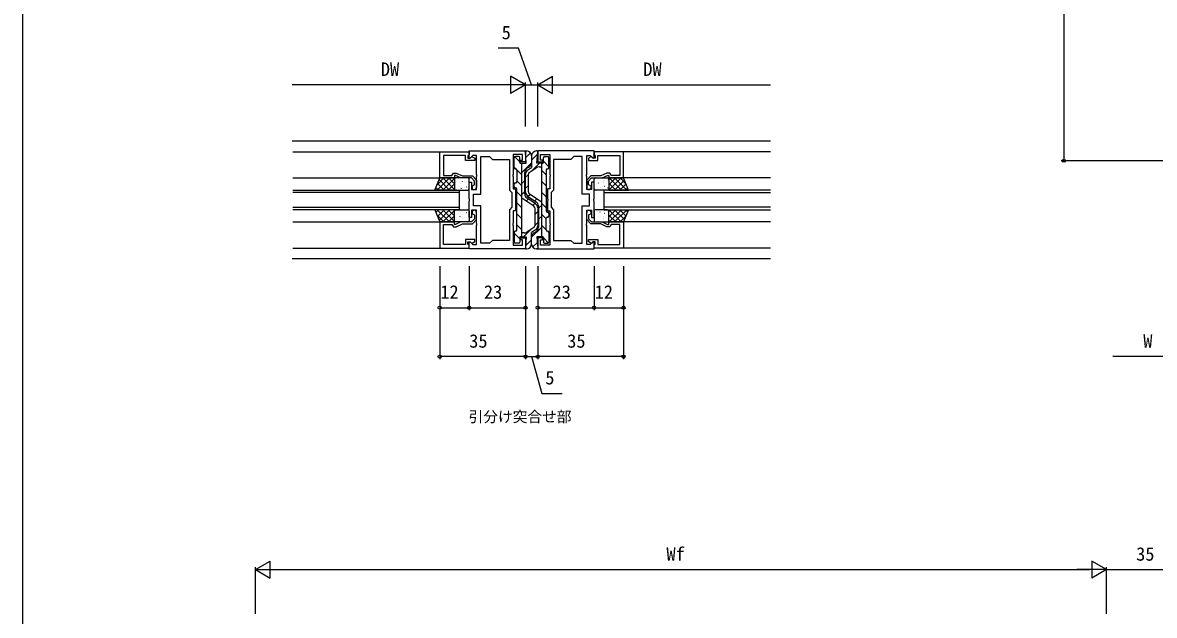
# Model space of a CAD drawing. Units: millimetres, scale not verified. Extents: x -437 to 438, y -681 to 679.
# Drawn here: x -436.7 to 25.3, y -395.9 to -153.8 of the extents above; entities that cross this region are included whole.
import ezdxf
from ezdxf.enums import TextEntityAlignment as Align

# ---------------------------------------------------------------- set-up
doc = ezdxf.new("R2010")
doc.units = ezdxf.units.MM
doc.header["$LTSCALE"] = 4
for name, color, linetype in [('0-1_USER1', 3, 'Continuous'), ('0-2_YKK_11', 7, 'Continuous'), ('0-3_YKK_12', 2, 'Continuous'), ('0-4_YKK_13', 4, 'Continuous'), ('0-6_YKK_D', 6, 'Continuous'), ('0-7_YKK_ZWAK', 7, 'Continuous')]:
    doc.layers.add(name, color=color, linetype=linetype)
doc.styles.add('ＭＳ ゴシック', font='')
doc.styles.get('ＭＳ ゴシック').set_extended_font_data('MS Gothic')

msp = doc.modelspace()

# ---------------------------------------------------------------- linework, layer by layer
at = {"layer": '0-2_YKK_11'}
for points in [[(-266.446, -206.499), (-254.446, -206.499), (-254.446, -207.699), (-254.746, -207.999), (-254.946, -208.199), (-254.946, -209.099), (-253.996, -209.099), (-253.496, -208.599), (-253.185, -208.599), (-252.146, -209.199), (-252.146, -210.099), (-255.946, -210.099), (-255.946, -207.999), (-264.946, -207.999), (-264.946, -216.199), (-261.446, -216.199), (-260.868, -215.199), (-259.724, -215.199), (-257.15, -216.399), (-253.095, -216.399), (-251.446, -218.186), (-251.446, -221.099)], [(-252.496, -220.212), (-252.246, -219.916), (-252.246, -218.499), (-253.446, -217.199), (-257.801, -217.199), (-259.946, -216.199), (-260.446, -216.199), (-260.446, -217.199), (-266.446, -217.199), (-266.446, -206.499)], [(-254.446, -206.199), (-231.446, -206.199), (-231.446, -210.699), (-233.446, -210.699), (-233.446, -209.899), (-232.646, -209.899), (-232.646, -207.699), (-236.446, -207.699), (-236.446, -215.741), (-236.566, -215.924), (-236.566, -216.474), (-236.446, -216.657), (-236.446, -221.699), (-235.446, -221.699), (-235.446, -225.741), (-235.566, -225.924), (-235.566, -226.474), (-235.446, -226.657), (-235.446, -230.699), (-236.446, -230.699), (-236.446, -235.741), (-236.566, -235.924), (-236.566, -236.474), (-236.446, -236.657), (-236.446, -244.699), (-232.646, -244.699), (-232.646, -242.499), (-233.446, -242.499), (-233.446, -241.699), (-231.446, -241.699), (-231.446, -246.199), (-254.446, -246.199), (-254.446, -243.399), (-254.075, -243.245), (-252.921, -244.399), (-251.446, -244.399), (-251.446, -236.657), (-251.326, -236.474), (-251.326, -235.924), (-251.446, -235.741)], [(-251.446, -235.741), (-251.446, -230.399), (-253.446, -230.399), (-253.446, -233.399), (-254.446, -233.399), (-254.446, -226.657), (-254.326, -226.474), (-254.326, -225.924), (-254.446, -225.741), (-254.446, -218.999), (-253.446, -218.999), (-253.446, -221.999), (-251.446, -221.999), (-251.446, -216.657), (-251.326, -216.474), (-251.326, -215.924), (-251.446, -215.741), (-251.446, -207.999), (-252.921, -207.999), (-254.075, -209.153), (-254.446, -208.999), (-254.446, -206.199)], [(-203.446, -206.199), (-226.446, -206.199), (-226.446, -210.699), (-224.446, -210.699), (-224.446, -209.899), (-225.246, -209.899), (-225.246, -207.699), (-221.446, -207.699), (-221.446, -215.741), (-221.326, -215.924), (-221.326, -216.474), (-221.446, -216.657), (-221.446, -221.699), (-222.446, -221.699), (-222.446, -225.741), (-222.326, -225.924), (-222.326, -226.474), (-222.446, -226.657), (-222.446, -230.699), (-221.446, -230.699), (-221.446, -235.741), (-221.326, -235.924), (-221.326, -236.474), (-221.446, -236.657), (-221.446, -244.699), (-225.246, -244.699), (-225.246, -242.499), (-224.446, -242.499), (-224.446, -241.699), (-226.446, -241.699), (-226.446, -246.199), (-203.446, -246.199), (-203.446, -243.399), (-203.816, -243.245), (-204.97, -244.399), (-206.446, -244.399), (-206.446, -236.657), (-206.566, -236.474), (-206.566, -235.924), (-206.446, -235.741)], [(-206.446, -235.741), (-206.446, -230.399), (-204.446, -230.399), (-204.446, -233.399), (-203.446, -233.399), (-203.446, -226.657), (-203.566, -226.474), (-203.566, -225.924), (-203.446, -225.741), (-203.446, -218.999), (-204.446, -218.999), (-204.446, -221.999), (-206.446, -221.999), (-206.446, -216.657), (-206.566, -216.474), (-206.566, -215.924), (-206.446, -215.741), (-206.446, -207.999), (-204.97, -207.999), (-203.816, -209.153), (-203.446, -208.999), (-203.446, -206.199)], [(-191.446, -206.499), (-203.446, -206.499), (-203.446, -207.699), (-203.146, -207.999), (-202.946, -208.199), (-202.946, -209.099), (-203.896, -209.099), (-204.396, -208.599), (-204.706, -208.599), (-205.746, -209.199), (-205.746, -210.099), (-201.946, -210.099), (-201.946, -207.999), (-192.946, -207.999), (-192.946, -216.199), (-196.446, -216.199), (-197.023, -215.199), (-198.167, -215.199), (-200.741, -216.399), (-204.796, -216.399), (-206.446, -218.186), (-206.446, -221.099)], [(-205.396, -220.212), (-205.646, -219.916), (-205.646, -218.499), (-204.446, -217.199), (-200.09, -217.199), (-197.946, -216.199), (-197.446, -216.199), (-197.446, -217.199), (-191.446, -217.199), (-191.446, -206.499)], [(-266.446, -245.899), (-254.446, -245.899), (-254.446, -244.699), (-254.746, -244.399), (-254.946, -244.199), (-254.946, -243.299), (-253.996, -243.299), (-253.496, -243.799), (-253.185, -243.799), (-252.146, -243.199), (-252.146, -242.299), (-255.946, -242.299), (-255.946, -244.399), (-264.946, -244.399), (-264.946, -236.199), (-261.446, -236.199), (-260.868, -237.199), (-259.724, -237.199), (-257.15, -235.999), (-253.095, -235.999), (-251.446, -234.212), (-251.446, -231.299)], [(-252.496, -232.186), (-252.246, -232.482), (-252.246, -233.899), (-253.446, -235.199), (-257.801, -235.199), (-259.946, -236.199), (-260.446, -236.199), (-260.446, -235.199), (-266.446, -235.199), (-266.446, -245.899)], [(-191.446, -245.899), (-203.446, -245.899), (-203.446, -244.699), (-203.146, -244.399), (-202.946, -244.199), (-202.946, -243.299), (-203.896, -243.299), (-204.396, -243.799), (-204.706, -243.799), (-205.746, -243.199), (-205.746, -242.299), (-201.946, -242.299), (-201.946, -244.399), (-192.946, -244.399), (-192.946, -236.199), (-196.446, -236.199), (-197.023, -237.199), (-198.167, -237.199), (-200.741, -235.999), (-204.796, -235.999), (-206.446, -234.212), (-206.446, -231.299)], [(-205.396, -232.186), (-205.646, -232.482), (-205.646, -233.899), (-204.446, -235.199), (-200.09, -235.199), (-197.946, -236.199), (-197.446, -236.199), (-197.446, -235.199), (-191.446, -235.199), (-191.446, -245.899)]]:
    msp.add_lwpolyline(points, dxfattribs=at)
for points in [[(-249.646, -243.899), (-249.646, -228.599), (-252.646, -228.599), (-252.646, -223.799), (-249.646, -223.799), (-249.646, -208.499), (-246.146, -208.499), (-244.946, -209.699), (-237.946, -209.699), (-237.946, -222.199), (-236.946, -223.199), (-236.946, -229.199), (-237.946, -230.199), (-237.946, -242.699), (-244.946, -242.699), (-246.146, -243.899)], [(-208.246, -243.899), (-208.246, -228.599), (-205.246, -228.599), (-205.246, -223.799), (-208.246, -223.799), (-208.246, -208.499), (-211.746, -208.499), (-212.946, -209.699), (-219.946, -209.699), (-219.946, -222.199), (-220.946, -223.199), (-220.946, -229.199), (-219.946, -230.199), (-219.946, -242.699), (-212.946, -242.699), (-211.746, -243.899)]]:
    msp.add_lwpolyline(points, close=True, dxfattribs=at)
for centre, start, end in [((-252.346, -221.099), 99.59406, 0), ((-205.546, -221.099), 180, 80.40594), ((-252.346, -231.299), 360, 260.40594), ((-205.546, -231.299), 279.59406, 180)]:
    msp.add_arc(centre, 0.9, start, end, dxfattribs=at)
at = {"layer": '0-3_YKK_12'}
for p, q in [((-131.446, -202.199), (-326.7, -202.199)), ((-326.446, -206.499), (-254.446, -206.499)), ((-131.446, -206.499), (-203.446, -206.499)), ((-326.446, -217.199), (-266.446, -217.199)), ((-131.446, -217.199), (-191.446, -217.199)), ((-326.446, -222.199), (-258.446, -222.199)), ((-258.446, -223.199), (-326.446, -223.199)), ((-258.446, -222.199), (-258.446, -230.199)), ((-131.446, -222.199), (-199.446, -222.199)), ((-199.446, -222.199), (-199.446, -230.199)), ((-199.446, -223.199), (-131.446, -223.199)), ((-326.446, -229.199), (-258.446, -229.199)), ((-258.446, -230.199), (-326.446, -230.199)), ((-131.446, -229.199), (-199.446, -229.199)), ((-199.446, -230.199), (-131.446, -230.199)), ((-326.446, -235.199), (-266.446, -235.199)), ((-131.446, -235.199), (-191.446, -235.199)), ((-326.446, -245.899), (-254.446, -245.899)), ((-131.446, -245.899), (-203.446, -245.899)), ((-131.446, -245.9), (-139.954, -245.899)), ((-131.446, -250.199), (-326.7, -250.199))]:
    msp.add_line(p, q, dxfattribs=at)
at = {"layer": '0-4_YKK_13'}
for p, q in [((-231.295, -208.868), (-229.381, -206.954)), ((-231.146, -206.199), (-230.946, -206.199)), ((-226.51, -207.523), (-228.945, -209.958)), ((-226.745, -206.199), (-226.945, -206.199)), ((-226.745, -211.199), (-226.446, -206.518)), ((-236.045, -212.999), (-236.045, -208.999)), ((-235.821, -208.582), (-233.745, -210.657)), ((-234.245, -208.499), (-235.545, -208.499)), ((-233.745, -210.899), (-233.745, -208.999)), ((-233.203, -211.199), (-232.945, -211.457)), ((-232.945, -215.009), (-228.946, -211.009)), ((-232.945, -241.199), (-232.945, -211.199)), ((-228.946, -208.199), (-228.946, -211.042)), ((-228.945, -208.199), (-228.945, -212.899)), ((-225.696, -211.199), (-228.638, -214.142)), ((-224.445, -211.199), (-226.745, -211.199)), ((-224.945, -211.199), (-224.945, -241.199)), ((-224.145, -210.899), (-224.145, -208.999)), ((-221.845, -212.61), (-224.145, -210.31)), ((-223.645, -208.499), (-222.345, -208.499)), ((-221.845, -212.999), (-221.845, -208.999)), ((-236.045, -212.847), (-235.391, -213.502)), ((-235.445, -213.499), (-235.545, -213.499)), ((-234.949, -213.944), (-232.945, -215.947)), ((-234.945, -213.999), (-234.945, -218.699)), ((-231.745, -223.743), (-231.745, -214.963)), ((-231.445, -222.937), (-231.445, -215.656)), ((-230.245, -215.748), (-231.445, -216.948)), ((-229.953, -212.778), (-230.738, -213.226)), ((-230.568, -214.001), (-228.945, -212.899)), ((-230.245, -222.941), (-230.245, -215.658)), ((-229.895, -214.996), (-227.026, -213.045)), ((-225.901, -212.699), (-224.945, -212.699)), ((-222.945, -216), (-224.945, -214)), ((-222.945, -213.999), (-222.945, -230.699)), ((-222.445, -213.499), (-222.345, -213.499)), ((-266.875, -222.199), (-267.997, -221.077)), ((-264.707, -217.199), (-267.604, -220.096)), ((-262.462, -217.199), (-267.462, -222.199)), ((-264.63, -222.199), (-267.355, -219.474)), ((-262.385, -222.199), (-266.714, -217.87)), ((-260.446, -217.427), (-265.217, -222.199)), ((-260.446, -221.893), (-265.14, -217.199)), ((-260.446, -219.672), (-262.972, -222.199)), ((-260.446, -219.648), (-262.895, -217.199)), ((-260.446, -217.403), (-260.65, -217.199)), ((-260.446, -217.699), (-260.446, -221.699)), ((-260.252, -220.121), (-260.276, -220.165)), ((-254.946, -217.199), (-259.946, -217.199)), ((-259.864, -219.011), (-259.871, -219.017)), ((-258.795, -217.453), (-258.819, -217.497)), ((-258.142, -221.064), (-258.149, -221.07)), ((-258.061, -219.478), (-258.085, -219.522)), ((-257.628, -221.554), (-257.652, -221.598)), ((-257.226, -218.561), (-257.314, -218.608)), ((-256.171, -218.887), (-256.195, -218.93)), ((-255.676, -218.855), (-255.684, -218.862)), ((-255.437, -220.911), (-255.461, -220.955)), ((-254.446, -221.699), (-254.446, -217.699)), ((-236.046, -220.699), (-236.046, -219.699)), ((-235.446, -219.199), (-235.546, -219.199)), ((-235.546, -221.199), (-235.445, -221.199)), ((-234.945, -218.437), (-232.945, -220.437)), ((-234.945, -238.399), (-234.945, -221.699)), ((-232.945, -219.499), (-231.745, -218.299)), ((-230.245, -220.238), (-231.445, -221.438)), ((-222.945, -220.49), (-224.945, -218.49)), ((-203.446, -221.699), (-203.446, -217.699)), ((-202.946, -217.199), (-197.946, -217.199)), ((-202.173, -221.476), (-202.181, -221.483)), ((-202.165, -217.199), (-202.172, -217.212)), ((-201.715, -219.244), (-201.739, -219.288)), ((-201.728, -217.482), (-201.735, -217.488)), ((-200.981, -221.269), (-201.005, -221.313)), ((-199.708, -219.268), (-199.715, -219.274)), ((-199.524, -218.601), (-199.548, -218.645)), ((-199.413, -218.225), (-199.501, -218.271)), ((-199.091, -220.678), (-199.115, -220.722)), ((-197.986, -221.32), (-197.993, -221.327)), ((-197.634, -218.01), (-197.658, -218.054)), ((-194.611, -217.199), (-197.446, -220.033)), ((-196.856, -217.199), (-197.446, -217.788)), ((-197.446, -217.699), (-197.446, -221.699)), ((-194.534, -222.199), (-197.446, -219.287)), ((-196.779, -222.199), (-197.446, -221.532)), ((-192.366, -217.199), (-197.366, -222.199)), ((-192.289, -222.199), (-197.289, -217.199)), ((-191.067, -218.145), (-195.121, -222.199)), ((-190.044, -222.199), (-195.044, -217.199)), ((-190.426, -219.749), (-192.876, -222.199)), ((-190.543, -219.454), (-192.799, -217.199)), ((-189.784, -221.352), (-190.631, -222.199)), ((-260.446, -221.918), (-260.727, -222.199)), ((-259.946, -222.199), (-254.946, -222.199)), ((-259.518, -222.146), (-259.542, -222.19)), ((-234.945, -222.928), (-232.945, -224.928)), ((-232.945, -223.989), (-231.745, -222.789)), ((-227.996, -228.796), (-232.945, -225.43)), ((-231.131, -226.664), (-230.27, -225.804)), ((-227.322, -227.807), (-230.869, -225.397)), ((-230.568, -224.591), (-227.021, -227.001)), ((-229.433, -223.916), (-230.294, -224.778)), ((-229.894, -223.602), (-224.945, -226.968)), ((-226.76, -225.734), (-227.62, -226.594)), ((-222.945, -224.981), (-224.945, -222.981)), ((-203.173, -221.912), (-203.197, -221.956)), ((-197.946, -222.199), (-202.946, -222.199)), ((-266.875, -230.199), (-267.997, -231.321)), ((-262.462, -235.199), (-267.462, -230.199)), ((-264.63, -230.199), (-267.355, -232.924)), ((-262.385, -230.199), (-266.714, -234.528)), ((-260.446, -234.971), (-265.217, -230.199)), ((-260.446, -230.505), (-265.14, -235.199)), ((-260.446, -232.725), (-262.972, -230.199)), ((-260.446, -230.48), (-260.727, -230.199)), ((-260.446, -234.699), (-260.446, -230.699)), ((-259.946, -230.199), (-254.946, -230.199)), ((-259.518, -230.252), (-259.542, -230.208)), ((-257.628, -230.844), (-257.652, -230.8)), ((-254.446, -230.699), (-254.446, -234.699)), ((-234.945, -227.418), (-232.945, -229.418)), ((-228.458, -228.482), (-227.597, -227.621)), ((-227.646, -229.457), (-227.646, -236.741)), ((-227.646, -232.16), (-226.446, -230.96)), ((-226.446, -229.461), (-226.446, -236.742)), ((-224.945, -228.409), (-226.145, -229.609)), ((-226.145, -228.655), (-226.145, -237.435)), ((-222.945, -229.471), (-224.945, -227.471)), ((-203.446, -230.699), (-203.446, -234.699)), ((-203.173, -230.486), (-203.197, -230.442)), ((-197.946, -230.199), (-202.946, -230.199)), ((-202.173, -230.922), (-202.181, -230.915)), ((-194.534, -230.199), (-197.446, -233.111)), ((-196.779, -230.199), (-197.446, -230.866)), ((-197.446, -234.699), (-197.446, -230.699)), ((-192.366, -235.199), (-197.366, -230.199)), ((-192.289, -230.199), (-197.289, -235.199)), ((-191.067, -234.253), (-195.121, -230.199)), ((-190.044, -230.199), (-195.044, -235.199)), ((-190.426, -232.649), (-192.876, -230.199)), ((-189.784, -231.046), (-190.631, -230.199)), ((-264.707, -235.199), (-267.604, -232.302)), ((-260.446, -232.75), (-262.895, -235.199)), ((-260.446, -234.995), (-260.65, -235.199)), ((-260.252, -232.277), (-260.276, -232.233)), ((-254.946, -235.199), (-259.946, -235.199)), ((-259.864, -233.387), (-259.871, -233.381)), ((-258.795, -234.945), (-258.819, -234.901)), ((-258.142, -231.334), (-258.149, -231.328)), ((-258.061, -232.92), (-258.085, -232.876)), ((-257.226, -233.837), (-257.314, -233.79)), ((-256.171, -233.511), (-256.195, -233.467)), ((-255.676, -233.543), (-255.684, -233.536)), ((-255.437, -231.487), (-255.461, -231.443)), ((-234.945, -231.908), (-232.945, -233.908)), ((-227.646, -236.65), (-226.446, -235.45)), ((-224.945, -232.899), (-226.145, -234.099)), ((-222.945, -233.961), (-224.945, -231.961)), ((-222.945, -238.399), (-222.945, -233.699)), ((-222.345, -231.199), (-222.445, -231.199)), ((-222.445, -233.199), (-222.345, -233.199)), ((-221.845, -231.699), (-221.845, -232.699)), ((-202.946, -235.199), (-197.946, -235.199)), ((-202.165, -235.199), (-202.172, -235.186)), ((-201.715, -233.154), (-201.739, -233.11)), ((-201.728, -234.916), (-201.735, -234.91)), ((-200.981, -231.129), (-201.005, -231.085)), ((-199.708, -233.13), (-199.715, -233.124)), ((-199.524, -233.797), (-199.548, -233.753)), ((-199.413, -234.173), (-199.501, -234.127)), ((-199.091, -231.72), (-199.115, -231.676)), ((-197.986, -231.077), (-197.993, -231.071)), ((-197.634, -234.388), (-197.658, -234.344)), ((-194.611, -235.199), (-197.446, -232.365)), ((-196.856, -235.199), (-197.446, -234.61)), ((-190.543, -232.944), (-192.799, -235.199)), ((-236.045, -239.399), (-236.045, -243.399)), ((-236.045, -239.788), (-233.745, -242.088)), ((-235.445, -238.899), (-235.545, -238.899)), ((-234.945, -236.398), (-232.945, -238.398)), ((-231.989, -239.699), (-232.945, -239.699)), ((-232.195, -241.199), (-229.252, -238.257)), ((-227.996, -237.402), (-230.865, -239.353)), ((-227.322, -238.397), (-228.946, -239.499)), ((-228.946, -244.199), (-228.946, -239.499)), ((-224.945, -237.389), (-228.945, -241.389)), ((-227.937, -239.62), (-227.153, -239.172)), ((-222.942, -238.454), (-224.945, -236.451)), ((-221.845, -239.551), (-222.5, -238.896)), ((-222.445, -238.899), (-222.345, -238.899)), ((-221.845, -239.399), (-221.845, -243.399)), ((-234.245, -243.899), (-235.545, -243.899)), ((-233.745, -241.499), (-233.745, -243.399)), ((-233.446, -241.199), (-231.146, -241.199)), ((-231.146, -241.199), (-231.445, -245.88)), ((-231.381, -244.875), (-228.946, -242.44)), ((-228.945, -244.199), (-228.945, -241.357)), ((-226.596, -243.53), (-228.51, -245.444)), ((-224.687, -241.199), (-224.945, -240.941)), ((-224.145, -241.499), (-224.145, -243.399)), ((-222.07, -243.817), (-224.145, -241.741)), ((-223.645, -243.899), (-222.345, -243.899)), ((-231.146, -246.199), (-230.946, -246.199)), ((-226.745, -246.199), (-226.945, -246.199))]:
    msp.add_line(p, q, dxfattribs=at)
for points in [[(-233.445, -211.199), (-231.146, -211.199), (-231.445, -206.518)], [(-224.445, -241.199), (-226.745, -241.199), (-226.446, -245.88)]]:
    msp.add_lwpolyline(points, dxfattribs=at)
for points in [[(-268.446, -222.199), (-266.446, -217.199), (-260.446, -217.199), (-260.446, -222.199)], [(-189.446, -222.199), (-191.446, -217.199), (-197.446, -217.199), (-197.446, -222.199)], [(-268.446, -230.199), (-266.446, -235.199), (-260.446, -235.199), (-260.446, -230.199)], [(-189.446, -230.199), (-191.446, -235.199), (-197.446, -235.199), (-197.446, -230.199)]]:
    msp.add_lwpolyline(points, close=True, dxfattribs=at)
for centre, radius, start, end in [((-231.146, -206.499), 0.3, 90, 183.65976), ((-230.946, -208.199), 2, 360, 90), ((-226.945, -208.199), 2, 90, 180), ((-226.745, -206.499), 0.3, 356.34024, 90), ((-235.545, -208.999), 0.5, 89.99641, 179.99641), ((-234.245, -208.999), 0.5, 359.99641, 89.99641), ((-233.445, -210.899), 0.3, 179.99641, 270), ((-230.946, -211.042), 2, 299.74538, 360), ((-224.445, -210.899), 0.3, 270, 0.00359), ((-223.645, -208.999), 0.5, 90.00359, 180.00359), ((-222.345, -208.999), 0.5, 0.00359, 90.00359), ((-235.545, -212.999), 0.5, 179.99641, 270), ((-235.445, -213.999), 0.5, 360, 89.99997), ((-229.745, -214.963), 2, 119.74538, 180), ((-229.445, -215.656), 2, 124.16806, 180.00289), ((-229.445, -215.658), 0.8, 124.21613, 180.00289), ((-225.901, -214.699), 2, 90, 124.21613), ((-222.445, -213.999), 0.5, 90, 180), ((-222.345, -212.999), 0.5, 270, 0.00359), ((-259.946, -217.699), 0.5, 90, 180), ((-259.946, -221.699), 0.5, 180, 270), ((-254.946, -217.699), 0.5, 0, 90), ((-254.946, -221.699), 0.5, 270, 0), ((-235.546, -219.699), 0.5, 89.99641, 179.99641), ((-235.546, -220.699), 0.5, 179.99641, 269.99641), ((-235.445, -218.699), 0.5, 269.99641, 360), ((-235.445, -221.699), 0.5, 0, 89.97137), ((-202.946, -217.699), 0.5, 90, 180), ((-202.946, -221.699), 0.5, 180, 270), ((-197.946, -217.699), 0.5, 0, 90), ((-197.946, -221.699), 0.5, 270, 0), ((-229.745, -223.743), 2, 180, 235.81101), ((-229.445, -222.937), 2, 180.00289, 235.81101), ((-229.445, -222.941), 0.8, 180.00289, 235.78387), ((-259.946, -230.699), 0.5, 90, 180), ((-254.946, -230.699), 0.5, 0, 90), ((-228.446, -229.457), 0.8, 0.00289, 55.78387), ((-228.446, -229.461), 2, 0.00289, 55.81101), ((-228.145, -228.655), 2, 0, 55.81101), ((-222.445, -230.699), 0.5, 180, 269.97137), ((-202.946, -230.699), 0.5, 90, 180), ((-197.946, -230.699), 0.5, 0, 90), ((-259.946, -234.699), 0.5, 180, 270), ((-254.946, -234.699), 0.5, 270, 0), ((-222.445, -233.699), 0.5, 89.99641, 180), ((-222.345, -231.699), 0.5, 359.99641, 89.99641), ((-222.345, -232.699), 0.5, 269.99641, 359.99641), ((-202.946, -234.699), 0.5, 180, 270), ((-197.946, -234.699), 0.5, 270, 0), ((-235.545, -239.399), 0.5, 90, 180.00359), ((-235.445, -238.399), 0.5, 270, 0), ((-231.989, -237.699), 2, 270, 304.21613), ((-226.945, -241.357), 2, 119.74538, 180), ((-228.446, -236.741), 0.8, 304.21613, 0.00289), ((-228.446, -236.743), 2, 304.16806, 0.00289), ((-228.145, -237.435), 2, 299.74538, 0), ((-222.445, -238.399), 0.5, 180, 269.99997), ((-222.345, -239.399), 0.5, 359.99641, 90), ((-235.545, -243.399), 0.5, 180.00359, 270.00359), ((-234.245, -243.399), 0.5, 270.00359, 0.00359), ((-233.445, -241.499), 0.3, 90, 180.00359), ((-230.946, -244.199), 2, 270, 0), ((-226.945, -244.199), 2, 180, 270), ((-224.445, -241.499), 0.3, 359.99641, 90), ((-223.645, -243.399), 0.5, 179.99641, 269.99641), ((-222.345, -243.399), 0.5, 269.99641, 359.99641), ((-231.146, -245.899), 0.3, 176.34024, 270), ((-226.745, -245.899), 0.3, 270, 3.65976)]:
    msp.add_arc(centre, radius, start, end, dxfattribs=at)
at = {"layer": '0-6_YKK_D'}
for p, q in [((-11.7, -60.199), (-11.7, -210.199)), ((-238.446, -179.2), (-326.7, -179.2)), ((-231.446, -179.2), (-243.57, -179.2)), ((-231.446, -179.2), (-237.508, -175.7)), ((-237.508, -175.7), (-237.508, -182.7)), ((-231.446, -179.2), (-237.508, -182.7)), ((-231.446, -196.2), (-231.446, -178.2)), ((-231.446, -196.2), (-231.446, -178.2)), ((-231.446, -179.2), (-226.446, -179.2)), ((-226.446, -179.2), (-220.383, -175.7)), ((-226.446, -196.2), (-226.446, -178.2)), ((-226.446, -196.2), (-226.446, -178.2)), ((-226.446, -179.2), (-220.383, -182.7)), ((-226.446, -179.2), (-214.321, -179.2)), ((-220.383, -182.7), (-220.383, -175.7)), ((-219.446, -179.2), (-131.446, -179.2)), ((46.3, -210.199), (-12.7, -210.199)), ((-266.446, -253.199), (-266.446, -271.199)), ((-266.446, -253.199), (-266.446, -291.199)), ((-254.446, -253.199), (-254.446, -271.199)), ((-254.446, -253.199), (-254.446, -271.199)), ((-231.446, -253.199), (-231.446, -291.199)), ((-231.446, -253.199), (-231.446, -271.199)), ((-231.446, -253.199), (-231.446, -291.199)), ((-226.446, -253.199), (-226.446, -271.199)), ((-226.446, -253.199), (-226.446, -291.199)), ((-226.446, -253.199), (-226.446, -291.199)), ((-203.446, -253.199), (-203.446, -271.199)), ((-203.446, -253.199), (-203.446, -271.199)), ((-191.446, -253.199), (-191.446, -271.199)), ((-191.446, -253.199), (-191.446, -291.199)), ((-266.446, -270.199), (-254.446, -270.199)), ((-254.446, -270.199), (-231.446, -270.199)), ((-226.446, -270.199), (-203.446, -270.199)), ((-203.446, -270.199), (-191.446, -270.199)), ((-231.446, -290.199), (-266.446, -290.199)), ((-231.446, -290.199), (-226.446, -290.199)), ((-191.446, -290.199), (-226.446, -290.199)), ((41.3, -290.199), (8.3, -290.199)), ((-341.7, -377.2), (-335.638, -373.7)), ((-335.638, -380.7), (-335.638, -373.7)), ((5.8, -377.2), (-0.262, -373.7)), ((-0.262, -373.7), (-0.262, -380.7)), ((-341.7, -395.2), (-341.7, -376.2)), ((-341.7, -377.2), (-335.638, -380.7)), ((-341.7, -377.2), (-329.576, -377.2)), ((-334.7, -377.2), (-1.2, -377.2)), ((5.8, -377.2), (-6.324, -377.2)), ((5.8, -377.2), (-0.262, -380.7)), ((5.8, -395.2), (5.8, -376.2)), ((5.8, -395.2), (5.8, -376.2)), ((5.8, -377.2), (40.8, -377.2))]:
    msp.add_line(p, q, dxfattribs=at)
for points in [[(-228.946, -179.2), (-234.262, -164.2), (-242.608, -164.2)], [(-228.946, -290.199), (-224.794, -305.199), (-216.448, -305.199)]]:
    msp.add_lwpolyline(points, dxfattribs=at)
for centre in [(-11.7, -210.199), (-266.446, -270.199), (-254.446, -270.199), (-254.446, -270.199), (-231.446, -270.199), (-226.446, -270.199), (-203.446, -270.199), (-203.446, -270.199), (-191.446, -270.199), (-266.446, -290.199), (-231.446, -290.199), (-231.446, -290.199), (-226.446, -290.199), (-226.446, -290.199), (-191.446, -290.199)]:
    msp.add_circle(centre, 0.637, dxfattribs=at)
at = {"layer": '0-7_YKK_ZWAK'}
msp.add_line((-436.7, 643.8), (-436.7, -681.2), dxfattribs=at)

# ---------------------------------------------------------------- texts
at = {"layer": '0-1_USER1', "style": 'ＭＳ ゴシック'}
msp.add_text('引分け突合せ部', height=4.399, dxfattribs=at).set_placement((-254.655, -318.257), align=Align.BOTTOM_LEFT)
at = {"layer": '0-6_YKK_D', "style": 'ＭＳ ゴシック'}
for s, p in [('5', (-241.162, -162.2)), ('DW', (-290.478, -177.2)), ('DW', (-183.35, -177.2)), ('12', (-266.198, -268.199)), ('23', (-248.4, -268.199)), ('23', (-220.4, -268.199)), ('12', (-203.198, -268.199)), ('35', (-254.4, -288.199)), ('35', (-214.4, -288.199)), ('W', (20.752, -288.199)), ('5', (-223.348, -303.199)), ('Wf', (-173.895, -375.2)), ('35', (17.845, -375.2))]:
    msp.add_text(s, height=5.499, dxfattribs=at).set_placement(p, align=Align.BOTTOM_LEFT)

doc.saveas('drawing.dxf')
